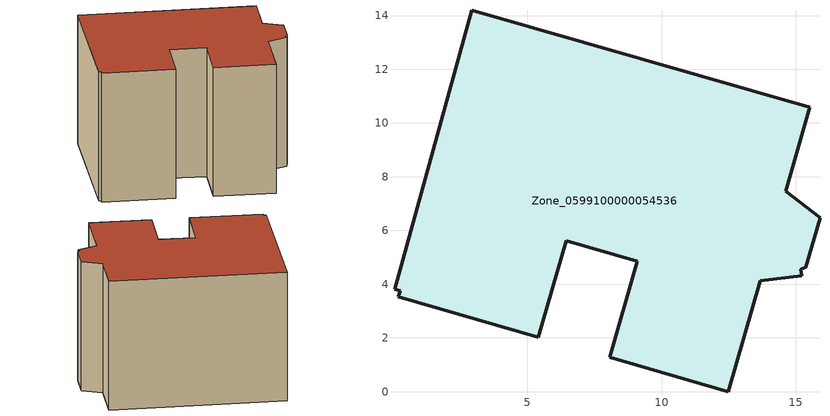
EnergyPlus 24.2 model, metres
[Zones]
Zone_0599100000054536
 floor ground (C_G): 0.06,3.81 2.94,14.19 15.52,10.58 14.62,7.46 15.9,6.48 15.38,4.63 15.19,4.55 15.21,4.32 13.67,4.13 12.48,0 8.07,1.27 9.1,4.86 6.45,5.62 5.42,2.03 0.2,3.53 0.27,3.76 z0
 wall outside (C_F): 6.45,5.62 9.1,4.86 8.07,1.27 12.48,0 13.67,4.13 15.21,4.32 15.19,4.55 15.38,4.63 15.9,6.48 14.62,7.46 15.52,10.58 2.94,14.19 0.06,3.81 0.27,3.76 0.2,3.53 5.42,2.03 6.45,5.62 z0:10.16
 roof outside (C_R): 15.38,4.63 15.9,6.48 14.62,7.46 15.52,10.58 2.94,14.19 0.06,3.81 0.27,3.76 0.2,3.53 5.42,2.03 6.45,5.62 9.1,4.86 8.07,1.27 12.48,0 13.67,4.13 15.21,4.32 15.19,4.55 z10.16
[BUILDING]
Pand.0599100000054536: North Axis=0; Terrain=City; Loads Convergence Tolerance Value=0.04; Temperature Convergence Tolerance Value=0.4; Solar Distribution=FullExterior; Maximum Number of Warmup Days=25; Minimum Number of Warmup Days=1
[Site:Location]
Rotterdam.The.Hague.AP_ZH_NLD Design_Conditions: Latitude=51.96; Longitude=4.45; Time Zone=1; Elevation=-4.5
[SITE:GROUNDTEMPERATURE:BUILDINGSURFACE]
18, 18, 18, 18, 18, 18, 18, 18, 18, 18, 18, 18
[MATERIAL] Thermal Absorptance=0.9; Solar Absorptance=0.7; Visible Absorptance=0.7
Name | Roughness | Thickness | Conductivity | Density | Specific Heat
G.D.1965 | MediumSmooth | 0.15 | 1 | 540 | 1210
F.D.1965 | Rough | 0.3 | 0.857143 | 1920 | 840
R.D.1965 | MediumRough | 0.2 | 0.08 | 1500 | 1000
[CONSTRUCTION]
C_G: G.D.1965
C_F: F.D.1965
C_R: R.D.1965
[ZONE]
Zone_0599100000054536: Type=1; Multiplier=1; Ceiling Height=Autocalculate; Volume=Autocalculate; Floor Area=autocalculate; Part of Total Floor Area=Yes
[ZONEINFILTRATION:DESIGNFLOWRATE]
Infil_Zone_0599100000054536: Zone or ZoneList or Space or SpaceList=Zone_0599100000054536; Schedule=AlwaysOn; Design Flow Rate Calculation Method=Flow/Area; Flow Rate per Floor Area=0.0042; Constant Term Coefficient=1; Temperature Term Coefficient=0; Velocity Term Coefficient=0; Velocity Squared Term Coefficient=0
[HVACTEMPLATE:ZONE:IDEALLOADSAIRSYSTEM]
Zone_0599100000054536: Maximum Heating Supply Air Temperature=50; Minimum Cooling Supply Air Temperature=13; Maximum Heating Supply Air Humidity Ratio=0.0156; Minimum Cooling Supply Air Humidity Ratio=0.0077; Heating Limit=NoLimit; Cooling Limit=NoLimit; Dehumidification Control Type=ConstantSensibleHeatRatio; Cooling Sensible Heat Ratio=0.7; Dehumidification Setpoint=60; Humidification Control Type=None; Humidification Setpoint=30; Outdoor Air Method=None; Outdoor Air Flow Rate per Person=0.00944; Outdoor Air Flow Rate per Zone Floor Area=0; Outdoor Air Flow Rate per Zone=0; Demand Controlled Ventilation Type=None; Outdoor Air Economizer Type=NoEconomizer; Heat Recovery Type=None; Sensible Heat Recovery Effectiveness=0.7; Latent Heat Recovery Effectiveness=0.65
[ZONECONTROL:THERMOSTAT]
ThermostatControl_Zone_0599100000054536: Zone or ZoneList=Zone_0599100000054536; Control Type Schedule=DualSetpointControlType; Control 1=Thermostat_Zone_0599100000054536; Temperature Difference Between Cutout And Setpoint=0
[THERMOSTATSETPOINT:DUALSETPOINT]
Thermostat_Zone_0599100000054536: Heating Setpoint Temperature Schedule=HeatingSetpoint_Zone_0599100000054536; Cooling Setpoint Temperature Schedule=CoolingSetpoint_Zone_0599100000054536
[SCHEDULE:COMPACT]
HeatingSetpoint_Zone_0599100000054536: Through: 12/31, For: AllDays, Until: 24:00, 21
CoolingSetpoint_Zone_0599100000054536: Through: 12/31, For: AllDays, Until: 24:00, 24
DualSetpointControlType: Through: 12/31, For: AllDays, Until: 24:00, 4
AlwaysOn: Through: 12/31, For: AllDays, Until: 24:00, 1
